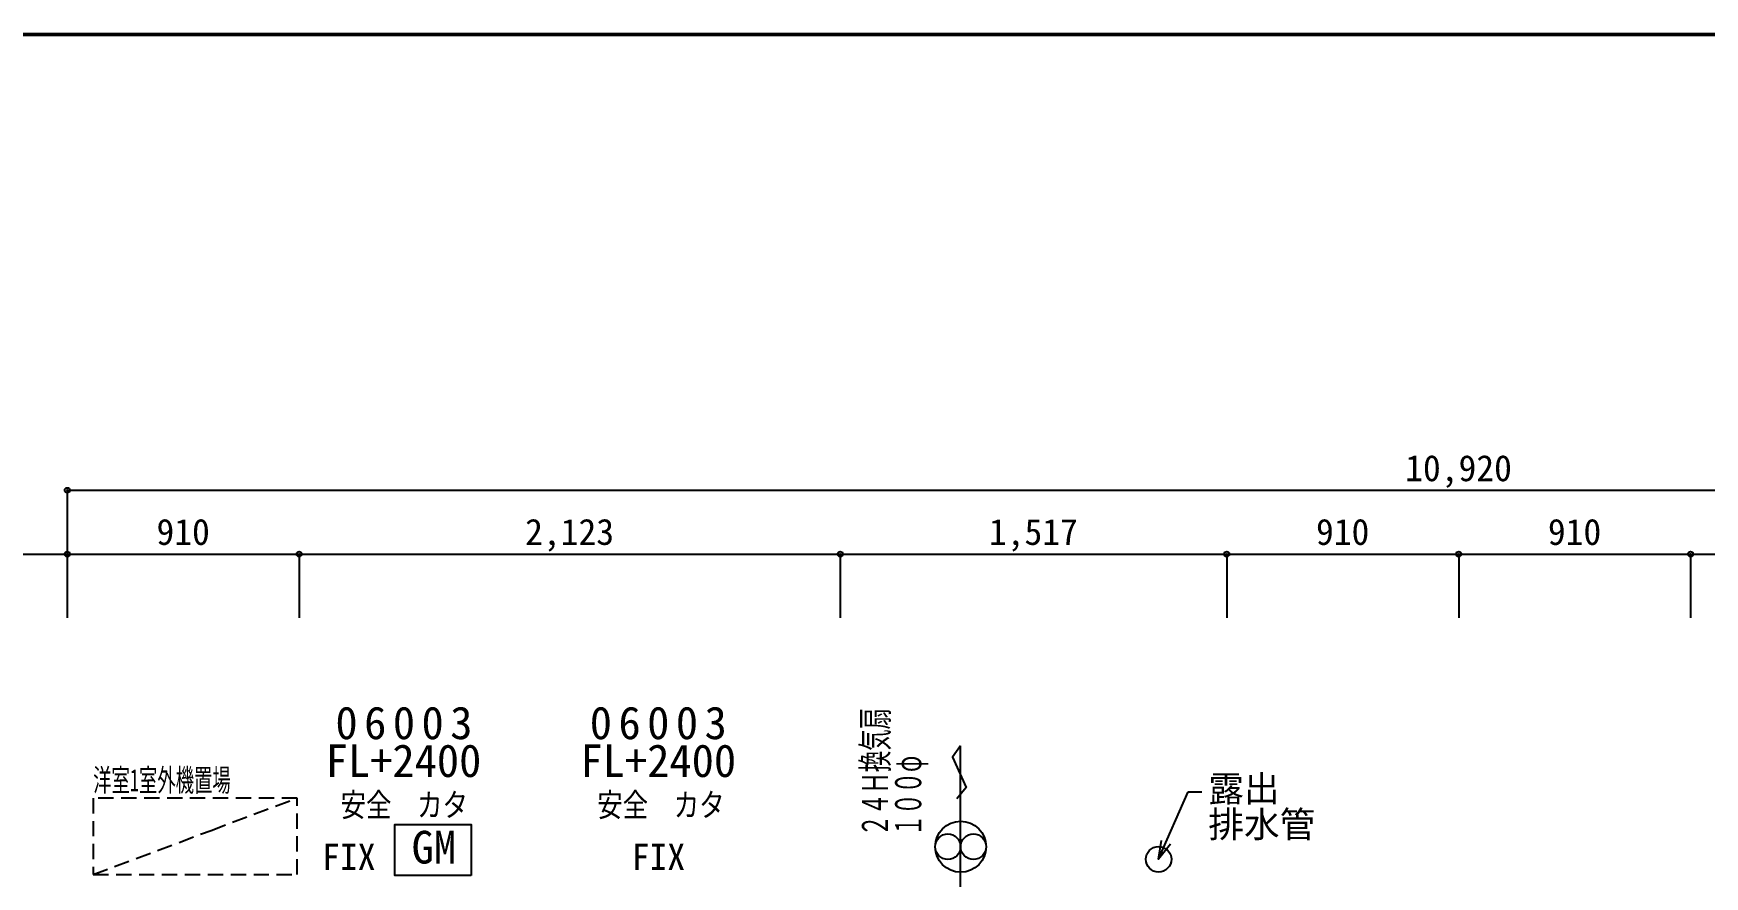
# Model space of a CAD drawing. Units: millimetres at full size, sheet at 1:50. Extents: x -9500 to 10017, y -6925 to 6925.
# Drawn here: x -6083 to 475, y 3617 to 6925 of the extents above; entities that cross this region are included whole.
import ezdxf
from ezdxf.enums import TextEntityAlignment as Align

# ---------------------------------------------------------------- set-up
doc = ezdxf.new("R2010")
doc.units = ezdxf.units.MM
doc.header["$LTSCALE"] = 50
doc.header["$PDMODE"] = 32
doc.header["$PDSIZE"] = 20
doc.linetypes.add('DASHED1', pattern=[1.8, 1.2, -0.6])
for name, color, linetype in [('0-0_データ 001', 4, 'Continuous'), ('9-C_筋かい面材凡例表', 134, 'Continuous'), ('C-5_ﾚｲﾔ-197', 134, 'DASHED1')]:
    doc.layers.add(name, color=color, linetype=linetype)
doc.styles.add('ＭＳ ゴシック', font='')
doc.styles.get('ＭＳ ゴシック').set_extended_font_data('MS Gothic')

msp = doc.modelspace()

# ---------------------------------------------------------------- linework, layer by layer
at = {"layer": '0-0_データ 001'}
for p, q in [((-9500, 6925), (10000, 6925)), ((9996.5, 6921.5), (-9496.5, 6921.5)), ((-9493, 6918), (9993, 6918)), ((-5950, 5132.5), (-5950, 4882.5)), ((-5950, 5132.5), (4970, 5132.5)), ((-6860, 4882.5), (-5950, 4882.5)), ((-5950, 4882.5), (-5950, 4632.5)), ((-5950, 4882.5), (-5040, 4882.5)), ((-5040, 4882.5), (-5040, 4632.5)), ((-5040, 4882.5), (-2916.67, 4882.5)), ((-2916.67, 4882.5), (-2916.67, 4632.5)), ((-2916.67, 4882.5), (-1400, 4882.5)), ((-1400, 4882.5), (-1400, 4632.5)), ((-1400, 4882.5), (-490, 4882.5)), ((-490, 4882.5), (-490, 4632.5)), ((-490, 4882.5), (420, 4882.5)), ((420, 4882.5), (420, 4632.5)), ((420, 4882.5), (3150, 4882.5))]:
    msp.add_line(p, q, dxfattribs=at)
at = {"layer": '0-0_データ 001', "color": 7}
for p, q in [((-1667.5, 3685), (-1551.67, 3950)), ((-1551.67, 3950), (-1497.58, 3950))]:
    msp.add_line(p, q, dxfattribs=at)
msp.add_lwpolyline([(-1620.7, 3743.61), (-1667.5, 3685), (-1656.27, 3759.15)], dxfattribs=at)
at = {"layer": '0-0_データ 001'}
msp.add_circle((-1667.5, 3685), 50, dxfattribs=at)
for p in [(-5950, 5132.5), (-5950, 4882.5), (-5040, 4882.5), (-2916.67, 4882.5), (-1400, 4882.5), (-490, 4882.5), (420, 4882.5)]:
    msp.add_point(p, dxfattribs=at)
at = {"layer": '9-C_筋かい面材凡例表', "color": 4}
msp.add_lwpolyline([(-4364.94, 3621.66), (-4664.94, 3621.66), (-4664.94, 3821.66), (-4364.94, 3821.66)], close=True, dxfattribs=at)
at = {"layer": 'C-5_ﾚｲﾔ-197', "color": 4, "linetype": 'Continuous'}
msp.add_line((-2444.36, 3375.58), (-2444.36, 4129.61), dxfattribs=at)
msp.add_lwpolyline([(-2444.36, 4129.61), (-2476.06, 4084.9), (-2423.31, 3965.93), (-2459.22, 3922.72)], dxfattribs=at)
at = {"layer": 'C-5_ﾚｲﾔ-197'}
msp.add_lwpolyline([(-5848.5, 3624.98), (-5385.87, 3798.47), (-5048.5, 3924.98)], dxfattribs=at)
msp.add_lwpolyline([(-5048.5, 3924.98), (-5848.5, 3924.98), (-5848.5, 3624.98), (-5048.5, 3624.98)], close=True, dxfattribs=at)
at = {"layer": 'C-5_ﾚｲﾔ-197', "color": 4, "linetype": 'Continuous'}
for centre, radius in [((-2444.36, 3734.18), 100), ((-2494.36, 3734.18), 50), ((-2394.36, 3734.18), 50)]:
    msp.add_circle(centre, radius, dxfattribs=at)

# ---------------------------------------------------------------- texts
at = {"layer": '0-0_データ 001', "color": 7, "style": 'ＭＳ ゴシック'}
for s, p in [('10,920', (-700, 5137.5)), ('910', (-5600, 4887.5)), ('2,123', (-4153.33, 4887.5)), ('1,517', (-2333.33, 4887.5)), ('910', (-1050, 4887.5)), ('910', (-140, 4887.5)), ('露出', (-1472.58, 3880)), ('排水管', (-1472.58, 3740))]:
    msp.add_text(s, height=102.6, dxfattribs=at).set_placement(p, align=Align.BOTTOM_LEFT)
at = {"layer": '0-0_データ 001', "style": 'ＭＳ ゴシック'}
for p in [(-4950, 3612.5), (-3735, 3612.5)]:
    msp.add_text('FIX', height=102.6, dxfattribs=at).set_placement(p, align=Align.BOTTOM_LEFT)
at = {"layer": '9-C_筋かい面材凡例表', "color": 4, "style": 'ＭＳ ゴシック'}
msp.add_text('GM', height=128.3, dxfattribs=at).set_placement((-4598.83, 3629.75), align=Align.BOTTOM_LEFT)
at = {"layer": 'C-5_ﾚｲﾔ-197', "color": 4, "style": 'ＭＳ ゴシック', "width": 0.6}
for s, p in [('２４Ｈ換気扇', (-2698.28, 3774.87)), ('１００φ', (-2568.16, 3775.5))]:
    msp.add_text(s, height=102.6, rotation=90, dxfattribs=at).set_placement(p, align=Align.BOTTOM_LEFT)
at = {"layer": 'C-5_ﾚｲﾔ-197', "color": 4, "style": 'ＭＳ ゴシック'}
for p in [(-4936.25, 3969.24), (-3936.25, 3969.24)]:
    msp.add_text('FL+2400', height=128.3, dxfattribs=at).set_placement(p, align=Align.BOTTOM_LEFT)
for s, height, width, p in [('洋室1室外機置場', 87.98, 0.6, (-5848.5, 3924.98)), ('安全\u3000カタ', 91.64, 0.8, (-4877.67, 3824.93)), ('安全\u3000カタ', 91.64, 0.8, (-3870.61, 3824.93))]:
    msp.add_text(s, height=height, dxfattribs=dict(at, width=width)).set_placement(p, align=Align.BOTTOM_LEFT)
at = {"layer": 'C-5_ﾚｲﾔ-197', "color": 4, "char_height": 128.3, "attachment_point": 7, "style": 'ＭＳ ゴシック'}
for insert in [(-4897.76, 4154.02), (-3899.74, 4154.02)]:
    msp.add_mtext('\\T1.29;06003', dxfattribs=dict(at, insert=insert))

doc.saveas('drawing.dxf')
